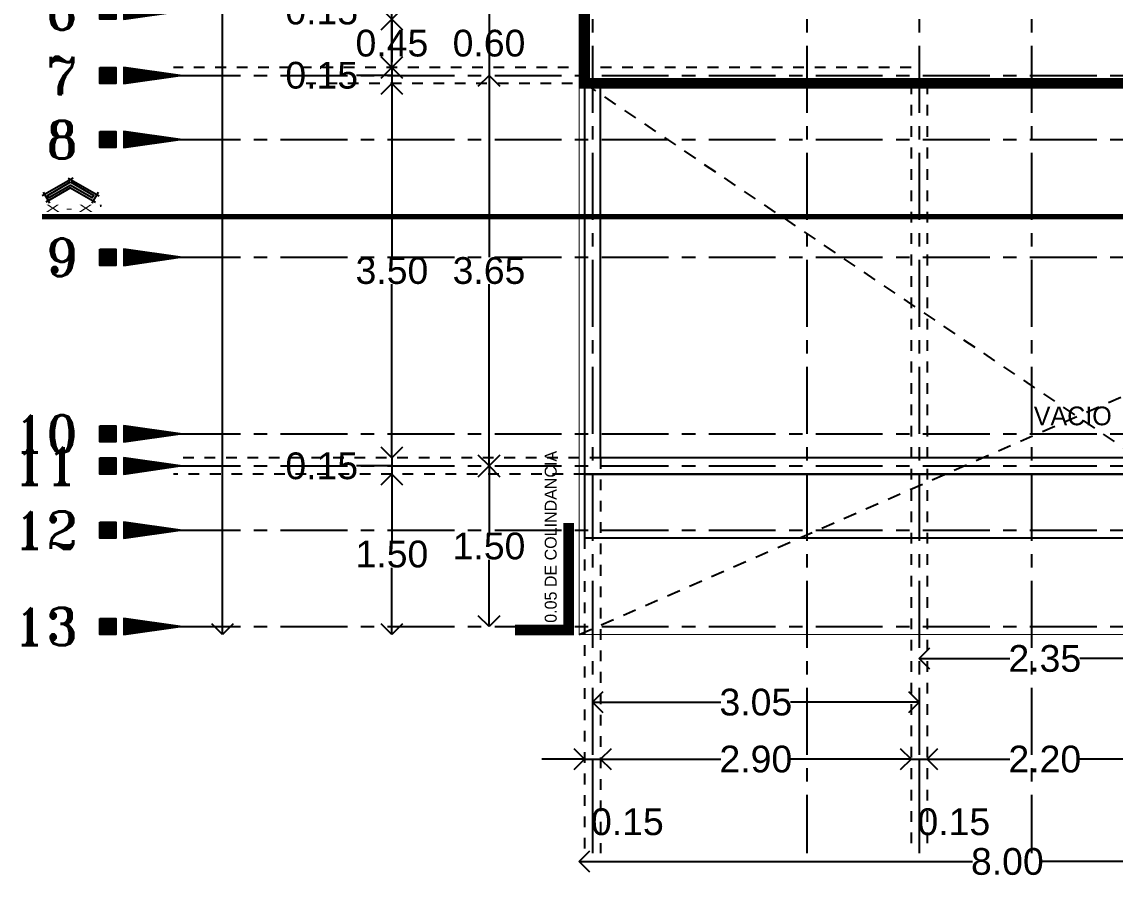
# Model space of a CAD drawing. Header units: metres. Extents: x -58 to 722, y -1100 to 345.
# Drawn here: x 171.1 to 181.32, y -496.47 to -488.46 of the extents above; entities that cross this region are included whole.
import ezdxf
from ezdxf.enums import TextEntityAlignment as Align

# ---------------------------------------------------------------- set-up
doc = ezdxf.new("R2010")
doc.units = ezdxf.units.M
doc.header["$MEASUREMENT"] = 0
for name, pattern in [('ACAD_ISO07W100', [3, 0, -3]), ('CENTER2', [1.125, 0.75, -0.125, 0.125, -0.125]), ('CENTERX2', [4, 2.5, -0.5, 0.5, -0.5]), ('HIDDEN2', [0.1875, 0.125, -0.0625])]:
    doc.linetypes.add(name, pattern=pattern)
doc.layers.get('0').update_dxf_attribs({"color": 255})
doc.layers.get('DEFPOINTS').update_dxf_attribs({"color": 250})
for name, color, linetype in [('FSR_ARQ_001TERRENO', 8, 'Continuous'), ('FSR_ARQ_007PROYECCIONES', 200, 'HIDDEN2'), ('FSR_ARQ_008MOBILIARIO', 115, 'Continuous'), ('FSR_ARQ_010MUROBAJO', 33, 'Continuous'), ('FSR_ARQ_014TEXTOS', 142, 'Continuous'), ('FSR_ARQ_015COTAS', 125, 'Continuous'), ('FSR_ARQ_016EJES', 135, 'CENTER2'), ('FSR_ARQ_017EJESTEXT', 135, 'Continuous'), ('FSR_ARQ_024LINEACORTE', 10, 'Continuous'), ('FSR_ARQ_025RESTRI', 140, 'Continuous')]:
    doc.layers.add(name, color=color, linetype=linetype)
doc.styles.add('Arial', font='arial.ttf')
doc.styles.add('ESPACIOS', font='GOTHIC.TTF')
doc.styles.add('ROMANT', font='romant.shx')
doc.styles.add('style1', font='arial.ttf')
doc.dimstyles.new('PP_PACO', dxfattribs={"dimtxt": 0.18, "dimasz": 0.075, "dimexe": 0.075, "dimexo": 0, "dimgap": 0, "dimtad": 0, "dimtih": 1, "dimtoh": 1, "dimzin": 1, "dimdsep": 46, "dimtxsty": 'style1', "dimcen": 0.15, "dimse1": 1, "dimse2": 1, "dimclrd": 256, "dimclre": 256, "dimadec": 0, "dimazin": 0, "dimtfac": 1, "dimtmove": 0, "dimatfit": 3, "dimfxl": 0.075, "dimarcsym": 0})

# ---------------------------------------------------------------- blocks, each defined once
blk = doc.blocks.new('Di-p0102')
at = {"const_width": 0.2}
blk.add_lwpolyline([(-0.8, 0), (-1, 0)], dxfattribs=at)
for points in [[(-1, 0.1), (-0.8, 0.1), (-0.8, -0.1), (-1, -0.1)], [(0, 0), (-0.7, 0.1), (-0.7, -0.1)]]:
    blk.add_lwpolyline(points, close=True)
blk.add_lwpolyline([(0, 0, 0, 0.2, 0), (-0.7, 0, 0.2, 0.2, 0)], format="xyseb")
at = {"style": 'ROMANT'}
blk.add_attdef('A', text='', height=0.6, dxfattribs=at).set_placement((-1.3, 0), align=Align.MIDDLE_RIGHT)
blk = doc.blocks.new('_Open90')
at = {"color": 0, "linetype": 'ByBlock', "lineweight": -2}
for p, q in [((0, 0), (-1, 0)), ((-0.5, 0.5), (0, 0)), ((0, 0), (-0.5, -0.5))]:
    blk.add_line(p, q, dxfattribs=at)
blk = doc.blocks.new('*D599')
at = {"layer": 'DEFPOINTS', "color": 0, "ltscale": 0.005, "transparency": 16777216}
for p in [(175.704, -488.362), (175.469, -488.962), (175.727, -488.962)]:
    blk.add_point(p, dxfattribs=at)
at = {"layer": 'FSR_ARQ_015COTAS', "lineweight": -2, "ltscale": 0.005, "transparency": 16777216}
for p, q in [((175.469, -488.162), (175.469, -487.962)), ((175.469, -488.362), (175.469, -488.962)), ((175.469, -488.362), (175.469, -488.962)), ((175.469, -489.162), (175.469, -489.362))]:
    blk.add_line(p, q, dxfattribs=at)
at = {"layer": 'FSR_ARQ_015COTAS', "lineweight": -2, "ltscale": 0.005, "transparency": 16777216, "xscale": 0.2, "yscale": 0.2, "zscale": 0.2}
for p, rotation in [((175.469, -488.362), 270), ((175.469, -488.962), 90)]:
    blk.add_blockref('_Open90', p, dxfattribs=dict(at, rotation=rotation))
at = {"layer": 'FSR_ARQ_015COTAS', "color": 0, "ltscale": 0.005, "transparency": 16777216, "insert": (175.469, -488.662), "char_height": 0.25, "attachment_point": 5, "style": 'style1'}
blk.add_mtext('0.60', dxfattribs=at)
blk = doc.blocks.new('*D600')
at = {"layer": 'DEFPOINTS', "color": 0, "ltscale": 0.005, "transparency": 16777216}
for p in [(175.727, -488.962), (175.469, -492.612), (175.685, -492.612)]:
    blk.add_point(p, dxfattribs=at)
at = {"layer": 'FSR_ARQ_015COTAS', "lineweight": -2, "ltscale": 0.005, "transparency": 16777216}
for p, q in [((175.469, -489.162), (175.469, -490.659)), ((175.469, -492.412), (175.469, -490.914))]:
    blk.add_line(p, q, dxfattribs=at)
at = {"layer": 'FSR_ARQ_015COTAS', "lineweight": -2, "ltscale": 0.005, "transparency": 16777216, "xscale": 0.2, "yscale": 0.2, "zscale": 0.2}
for p, rotation in [((175.469, -488.962), 90), ((175.469, -492.612), 270)]:
    blk.add_blockref('_Open90', p, dxfattribs=dict(at, rotation=rotation))
at = {"layer": 'FSR_ARQ_015COTAS', "color": 0, "ltscale": 0.005, "transparency": 16777216, "insert": (175.469, -490.787), "char_height": 0.25, "attachment_point": 5, "style": 'style1'}
blk.add_mtext('3.65', dxfattribs=at)
blk = doc.blocks.new('*D601')
at = {"layer": 'DEFPOINTS', "color": 0, "ltscale": 0.005, "transparency": 16777216}
for p in [(175.685, -492.612), (175.469, -494.111), (175.813, -494.111)]:
    blk.add_point(p, dxfattribs=at)
at = {"layer": 'FSR_ARQ_015COTAS', "lineweight": -2, "ltscale": 0.005, "transparency": 16777216}
for p, q in [((175.469, -492.812), (175.469, -493.234)), ((175.469, -493.911), (175.469, -493.489))]:
    blk.add_line(p, q, dxfattribs=at)
at = {"layer": 'FSR_ARQ_015COTAS', "lineweight": -2, "ltscale": 0.005, "transparency": 16777216, "xscale": 0.2, "yscale": 0.2, "zscale": 0.2}
for p, rotation in [((175.469, -492.612), 90), ((175.469, -494.111), 270)]:
    blk.add_blockref('_Open90', p, dxfattribs=dict(at, rotation=rotation))
at = {"layer": 'FSR_ARQ_015COTAS', "color": 0, "ltscale": 0.005, "transparency": 16777216, "insert": (175.469, -493.361), "char_height": 0.25, "attachment_point": 5, "style": 'style1'}
blk.add_mtext('1.50', dxfattribs=at)
blk = doc.blocks.new('*D606')
at = {"layer": 'DEFPOINTS', "color": 0, "ltscale": 0.005, "transparency": 16777216}
for p in [(176.312, -479.186), (172.978, -494.186), (176.312, -494.186)]:
    blk.add_point(p, dxfattribs=at)
at = {"layer": 'FSR_ARQ_015COTAS', "lineweight": -2, "ltscale": 0.005, "transparency": 16777216}
for p, q in [((172.978, -479.386), (172.978, -486.558)), ((172.978, -493.986), (172.978, -486.814))]:
    blk.add_line(p, q, dxfattribs=at)
at = {"layer": 'FSR_ARQ_015COTAS', "lineweight": -2, "ltscale": 0.005, "transparency": 16777216, "xscale": 0.2, "yscale": 0.2, "zscale": 0.2}
for p, rotation in [((172.978, -479.186), 90), ((172.978, -494.186), 270)]:
    blk.add_blockref('_Open90', p, dxfattribs=dict(at, rotation=rotation))
at = {"layer": 'FSR_ARQ_015COTAS', "color": 0, "ltscale": 0.005, "transparency": 16777216, "insert": (172.978, -486.686), "char_height": 0.25, "attachment_point": 5, "style": 'style1'}
blk.add_mtext('15.00', dxfattribs=at)
blk = doc.blocks.new('*D630')
at = {"layer": 'DEFPOINTS', "color": 0, "ltscale": 0.005, "transparency": 16777216}
for p in [(176.437, -494.111), (179.487, -494.111), (179.487, -494.82)]:
    blk.add_point(p, dxfattribs=at)
at = {"layer": 'FSR_ARQ_015COTAS', "lineweight": -2, "ltscale": 0.005, "transparency": 16777216}
for p, q in [((176.637, -494.82), (177.636, -494.82)), ((179.287, -494.82), (178.287, -494.82))]:
    blk.add_line(p, q, dxfattribs=at)
at = {"layer": 'FSR_ARQ_015COTAS', "lineweight": -2, "ltscale": 0.005, "transparency": 16777216, "xscale": 0.2, "yscale": 0.2, "zscale": 0.2, "rotation": 180}
blk.add_blockref('_Open90', (176.437, -494.82), dxfattribs=at)
at = {"layer": 'FSR_ARQ_015COTAS', "lineweight": -2, "ltscale": 0.005, "transparency": 16777216, "xscale": 0.2, "yscale": 0.2, "zscale": 0.2}
blk.add_blockref('_Open90', (179.487, -494.82), dxfattribs=at)
at = {"layer": 'FSR_ARQ_015COTAS', "color": 0, "ltscale": 0.005, "transparency": 16777216, "insert": (177.962, -494.82), "char_height": 0.25, "attachment_point": 5, "style": 'style1'}
blk.add_mtext('3.05', dxfattribs=at)
blk = doc.blocks.new('*D631')
at = {"layer": 'DEFPOINTS', "color": 0, "ltscale": 0.005, "transparency": 16777216}
for p in [(179.487, -493.713), (181.837, -494.154), (181.837, -494.412)]:
    blk.add_point(p, dxfattribs=at)
at = {"layer": 'FSR_ARQ_015COTAS', "lineweight": -2, "ltscale": 0.005, "transparency": 16777216}
for p, q in [((179.687, -494.412), (180.334, -494.412)), ((181.637, -494.412), (180.989, -494.412))]:
    blk.add_line(p, q, dxfattribs=at)
at = {"layer": 'FSR_ARQ_015COTAS', "lineweight": -2, "ltscale": 0.005, "transparency": 16777216, "xscale": 0.2, "yscale": 0.2, "zscale": 0.2, "rotation": 180}
blk.add_blockref('_Open90', (179.487, -494.412), dxfattribs=at)
at = {"layer": 'FSR_ARQ_015COTAS', "lineweight": -2, "ltscale": 0.005, "transparency": 16777216, "xscale": 0.2, "yscale": 0.2, "zscale": 0.2}
blk.add_blockref('_Open90', (181.837, -494.412), dxfattribs=at)
at = {"layer": 'FSR_ARQ_015COTAS', "color": 0, "ltscale": 0.005, "transparency": 16777216, "insert": (180.662, -494.412), "char_height": 0.25, "attachment_point": 5, "style": 'style1'}
blk.add_mtext('2.35', dxfattribs=at)
blk = doc.blocks.new('*D633')
at = {"layer": 'DEFPOINTS', "color": 0, "ltscale": 0.005, "transparency": 16777216}
for p in [(176.362, -495.106), (176.512, -495.106), (176.512, -495.352)]:
    blk.add_point(p, dxfattribs=at)
at = {"layer": 'FSR_ARQ_015COTAS', "lineweight": -2, "ltscale": 0.005, "transparency": 16777216}
for p, q in [((176.162, -495.352), (175.962, -495.352)), ((176.362, -495.352), (176.512, -495.352)), ((176.362, -495.352), (176.512, -495.352)), ((176.437, -495.352), (176.437, -495.938)), ((176.712, -495.352), (176.912, -495.352))]:
    blk.add_line(p, q, dxfattribs=at)
at = {"layer": 'FSR_ARQ_015COTAS', "lineweight": -2, "ltscale": 0.005, "transparency": 16777216, "xscale": 0.2, "yscale": 0.2, "zscale": 0.2}
blk.add_blockref('_Open90', (176.362, -495.352), dxfattribs=at)
at = {"layer": 'FSR_ARQ_015COTAS', "lineweight": -2, "ltscale": 0.005, "transparency": 16777216, "xscale": 0.2, "yscale": 0.2, "zscale": 0.2, "rotation": 180}
blk.add_blockref('_Open90', (176.512, -495.352), dxfattribs=at)
at = {"layer": 'FSR_ARQ_015COTAS', "color": 0, "ltscale": 0.005, "transparency": 16777216, "insert": (176.762, -495.938), "char_height": 0.25, "attachment_point": 5, "style": 'style1'}
blk.add_mtext('0.15', dxfattribs=at)
blk = doc.blocks.new('*D634')
at = {"layer": 'DEFPOINTS', "color": 0, "ltscale": 0.005, "transparency": 16777216}
for p in [(179.412, -495.097), (176.512, -495.106), (179.412, -495.352)]:
    blk.add_point(p, dxfattribs=at)
at = {"layer": 'FSR_ARQ_015COTAS', "lineweight": -2, "ltscale": 0.005, "transparency": 16777216}
for p, q in [((176.712, -495.352), (177.635, -495.352)), ((179.212, -495.352), (178.288, -495.352))]:
    blk.add_line(p, q, dxfattribs=at)
at = {"layer": 'FSR_ARQ_015COTAS', "lineweight": -2, "ltscale": 0.005, "transparency": 16777216, "xscale": 0.2, "yscale": 0.2, "zscale": 0.2, "rotation": 180}
blk.add_blockref('_Open90', (176.512, -495.352), dxfattribs=at)
at = {"layer": 'FSR_ARQ_015COTAS', "lineweight": -2, "ltscale": 0.005, "transparency": 16777216, "xscale": 0.2, "yscale": 0.2, "zscale": 0.2}
blk.add_blockref('_Open90', (179.412, -495.352), dxfattribs=at)
at = {"layer": 'FSR_ARQ_015COTAS', "color": 0, "ltscale": 0.005, "transparency": 16777216, "insert": (177.962, -495.352), "char_height": 0.25, "attachment_point": 5, "style": 'style1'}
blk.add_mtext('2.90', dxfattribs=at)
blk = doc.blocks.new('*D635')
at = {"layer": 'DEFPOINTS', "color": 0, "ltscale": 0.005, "transparency": 16777216}
for p in [(179.412, -495.097), (179.562, -495.106), (179.562, -495.352)]:
    blk.add_point(p, dxfattribs=at)
at = {"layer": 'FSR_ARQ_015COTAS', "lineweight": -2, "ltscale": 0.005, "transparency": 16777216}
for p, q in [((179.212, -495.352), (179.012, -495.352)), ((179.412, -495.352), (179.562, -495.352)), ((179.412, -495.352), (179.562, -495.352)), ((179.487, -495.352), (179.487, -495.938)), ((179.762, -495.352), (179.962, -495.352))]:
    blk.add_line(p, q, dxfattribs=at)
at = {"layer": 'FSR_ARQ_015COTAS', "lineweight": -2, "ltscale": 0.005, "transparency": 16777216, "xscale": 0.2, "yscale": 0.2, "zscale": 0.2}
blk.add_blockref('_Open90', (179.412, -495.352), dxfattribs=at)
at = {"layer": 'FSR_ARQ_015COTAS', "lineweight": -2, "ltscale": 0.005, "transparency": 16777216, "xscale": 0.2, "yscale": 0.2, "zscale": 0.2, "rotation": 180}
blk.add_blockref('_Open90', (179.562, -495.352), dxfattribs=at)
at = {"layer": 'FSR_ARQ_015COTAS', "color": 0, "ltscale": 0.005, "transparency": 16777216, "insert": (179.812, -495.938), "char_height": 0.25, "attachment_point": 5, "style": 'style1'}
blk.add_mtext('0.15', dxfattribs=at)
blk = doc.blocks.new('*D636')
at = {"layer": 'DEFPOINTS', "color": 0, "ltscale": 0.005, "transparency": 16777216}
for p in [(179.562, -495.106), (181.762, -495.115), (181.762, -495.352)]:
    blk.add_point(p, dxfattribs=at)
at = {"layer": 'FSR_ARQ_015COTAS', "lineweight": -2, "ltscale": 0.005, "transparency": 16777216}
for p, q in [((179.762, -495.352), (180.335, -495.352)), ((181.562, -495.352), (180.988, -495.352))]:
    blk.add_line(p, q, dxfattribs=at)
at = {"layer": 'FSR_ARQ_015COTAS', "lineweight": -2, "ltscale": 0.005, "transparency": 16777216, "xscale": 0.2, "yscale": 0.2, "zscale": 0.2, "rotation": 180}
blk.add_blockref('_Open90', (179.562, -495.352), dxfattribs=at)
at = {"layer": 'FSR_ARQ_015COTAS', "lineweight": -2, "ltscale": 0.005, "transparency": 16777216, "xscale": 0.2, "yscale": 0.2, "zscale": 0.2}
blk.add_blockref('_Open90', (181.762, -495.352), dxfattribs=at)
at = {"layer": 'FSR_ARQ_015COTAS', "color": 0, "ltscale": 0.005, "transparency": 16777216, "insert": (180.662, -495.352), "char_height": 0.25, "attachment_point": 5, "style": 'style1'}
blk.add_mtext('2.20', dxfattribs=at)
blk = doc.blocks.new('*D640')
at = {"layer": 'DEFPOINTS', "color": 0, "ltscale": 0.005, "transparency": 16777216}
for p in [(176.312, -494.186), (184.312, -494.186), (184.312, -496.309)]:
    blk.add_point(p, dxfattribs=at)
at = {"layer": 'FSR_ARQ_015COTAS', "lineweight": -2, "ltscale": 0.005, "transparency": 16777216}
for p, q in [((176.512, -496.309), (179.987, -496.309)), ((184.112, -496.309), (180.636, -496.309))]:
    blk.add_line(p, q, dxfattribs=at)
at = {"layer": 'FSR_ARQ_015COTAS', "lineweight": -2, "ltscale": 0.005, "transparency": 16777216, "xscale": 0.2, "yscale": 0.2, "zscale": 0.2, "rotation": 180}
blk.add_blockref('_Open90', (176.312, -496.309), dxfattribs=at)
at = {"layer": 'FSR_ARQ_015COTAS', "lineweight": -2, "ltscale": 0.005, "transparency": 16777216, "xscale": 0.2, "yscale": 0.2, "zscale": 0.2}
blk.add_blockref('_Open90', (184.312, -496.309), dxfattribs=at)
at = {"layer": 'FSR_ARQ_015COTAS', "color": 0, "ltscale": 0.005, "transparency": 16777216, "insert": (180.312, -496.309), "char_height": 0.25, "attachment_point": 5, "style": 'style1'}
blk.add_mtext('8.00', dxfattribs=at)
blk = doc.blocks.new('*D641')
at = {"layer": 'DEFPOINTS', "color": 0, "ltscale": 0.005, "transparency": 16777216}
for p in [(174.562, -488.437), (174.889, -488.437), (174.833, -488.887)]:
    blk.add_point(p, dxfattribs=at)
at = {"layer": 'FSR_ARQ_015COTAS', "lineweight": -2, "ltscale": 0.005, "transparency": 16777216}
for p, q in [((174.562, -488.237), (174.562, -488.037)), ((174.562, -488.887), (174.562, -488.437)), ((174.562, -488.887), (174.562, -488.437)), ((174.562, -489.087), (174.562, -489.287))]:
    blk.add_line(p, q, dxfattribs=at)
at = {"layer": 'FSR_ARQ_015COTAS', "lineweight": -2, "ltscale": 0.005, "transparency": 16777216, "xscale": 0.2, "yscale": 0.2, "zscale": 0.2}
for p, rotation in [((174.562, -488.437), 270), ((174.562, -488.887), 90)]:
    blk.add_blockref('_Open90', p, dxfattribs=dict(at, rotation=rotation))
at = {"layer": 'FSR_ARQ_015COTAS', "color": 0, "ltscale": 0.005, "transparency": 16777216, "insert": (174.562, -488.662), "char_height": 0.25, "attachment_point": 5, "style": 'style1'}
blk.add_mtext('0.45', dxfattribs=at)
blk = doc.blocks.new('*D642')
at = {"layer": 'DEFPOINTS', "color": 0, "ltscale": 0.005, "transparency": 16777216}
for p in [(174.562, -488.287), (174.892, -488.287), (174.889, -488.437)]:
    blk.add_point(p, dxfattribs=at)
at = {"layer": 'FSR_ARQ_015COTAS', "lineweight": -2, "ltscale": 0.005, "transparency": 16777216}
for p, q in [((174.562, -488.087), (174.562, -487.887)), ((174.562, -488.437), (174.562, -488.287)), ((174.562, -488.437), (174.562, -488.287)), ((174.562, -488.362), (174.232, -488.362)), ((174.562, -488.637), (174.562, -488.837))]:
    blk.add_line(p, q, dxfattribs=at)
at = {"layer": 'FSR_ARQ_015COTAS', "lineweight": -2, "ltscale": 0.005, "transparency": 16777216, "xscale": 0.2, "yscale": 0.2, "zscale": 0.2}
for p, rotation in [((174.562, -488.287), 270), ((174.562, -488.437), 90)]:
    blk.add_blockref('_Open90', p, dxfattribs=dict(at, rotation=rotation))
at = {"layer": 'FSR_ARQ_015COTAS', "color": 0, "ltscale": 0.005, "transparency": 16777216, "insert": (173.906, -488.362), "char_height": 0.25, "attachment_point": 5, "style": 'style1'}
blk.add_mtext('0.15', dxfattribs=at)
blk = doc.blocks.new('*D645')
at = {"layer": 'DEFPOINTS', "color": 0, "ltscale": 0.005, "transparency": 16777216}
for p in [(174.833, -488.887), (174.562, -489.037), (174.889, -489.037)]:
    blk.add_point(p, dxfattribs=at)
at = {"layer": 'FSR_ARQ_015COTAS', "lineweight": -2, "ltscale": 0.005, "transparency": 16777216}
for p, q in [((174.562, -488.687), (174.562, -488.487)), ((174.562, -488.962), (174.232, -488.962)), ((174.562, -488.887), (174.562, -489.037)), ((174.562, -488.887), (174.562, -489.037)), ((174.562, -489.237), (174.562, -489.437))]:
    blk.add_line(p, q, dxfattribs=at)
at = {"layer": 'FSR_ARQ_015COTAS', "lineweight": -2, "ltscale": 0.005, "transparency": 16777216, "xscale": 0.2, "yscale": 0.2, "zscale": 0.2}
for p, rotation in [((174.562, -488.887), 270), ((174.562, -489.037), 90)]:
    blk.add_blockref('_Open90', p, dxfattribs=dict(at, rotation=rotation))
at = {"layer": 'FSR_ARQ_015COTAS', "color": 0, "ltscale": 0.005, "transparency": 16777216, "insert": (173.906, -488.962), "char_height": 0.25, "attachment_point": 5, "style": 'style1'}
blk.add_mtext('0.15', dxfattribs=at)
blk = doc.blocks.new('*D646')
at = {"layer": 'DEFPOINTS', "color": 0, "ltscale": 0.005, "transparency": 16777216}
for p in [(174.889, -489.037), (174.562, -492.537), (174.777, -492.537)]:
    blk.add_point(p, dxfattribs=at)
at = {"layer": 'FSR_ARQ_015COTAS', "lineweight": -2, "ltscale": 0.005, "transparency": 16777216}
for p, q in [((174.562, -489.237), (174.562, -490.659)), ((174.562, -492.337), (174.562, -490.914))]:
    blk.add_line(p, q, dxfattribs=at)
at = {"layer": 'FSR_ARQ_015COTAS', "lineweight": -2, "ltscale": 0.005, "transparency": 16777216, "xscale": 0.2, "yscale": 0.2, "zscale": 0.2}
for p, rotation in [((174.562, -489.037), 90), ((174.562, -492.537), 270)]:
    blk.add_blockref('_Open90', p, dxfattribs=dict(at, rotation=rotation))
at = {"layer": 'FSR_ARQ_015COTAS', "color": 0, "ltscale": 0.005, "transparency": 16777216, "insert": (174.562, -490.787), "char_height": 0.25, "attachment_point": 5, "style": 'style1'}
blk.add_mtext('3.50', dxfattribs=at)
blk = doc.blocks.new('*D647')
at = {"layer": 'DEFPOINTS', "color": 0, "ltscale": 0.005, "transparency": 16777216}
for p in [(174.777, -492.537), (174.562, -492.687), (174.866, -492.687)]:
    blk.add_point(p, dxfattribs=at)
at = {"layer": 'FSR_ARQ_015COTAS', "lineweight": -2, "ltscale": 0.005, "transparency": 16777216}
for p, q in [((174.562, -492.337), (174.562, -492.137)), ((174.562, -492.537), (174.562, -492.687)), ((174.562, -492.537), (174.562, -492.687)), ((174.562, -492.612), (174.232, -492.612)), ((174.562, -492.887), (174.562, -493.087))]:
    blk.add_line(p, q, dxfattribs=at)
at = {"layer": 'FSR_ARQ_015COTAS', "lineweight": -2, "ltscale": 0.005, "transparency": 16777216, "xscale": 0.2, "yscale": 0.2, "zscale": 0.2}
for p, rotation in [((174.562, -492.537), 270), ((174.562, -492.687), 90)]:
    blk.add_blockref('_Open90', p, dxfattribs=dict(at, rotation=rotation))
at = {"layer": 'FSR_ARQ_015COTAS', "color": 0, "ltscale": 0.005, "transparency": 16777216, "insert": (173.906, -492.612), "char_height": 0.25, "attachment_point": 5, "style": 'style1'}
blk.add_mtext('0.15', dxfattribs=at)
blk = doc.blocks.new('*D648')
at = {"layer": 'DEFPOINTS', "color": 0, "ltscale": 0.005, "transparency": 16777216}
for p in [(174.866, -492.687), (174.562, -494.186), (176.312, -494.186)]:
    blk.add_point(p, dxfattribs=at)
at = {"layer": 'FSR_ARQ_015COTAS', "lineweight": -2, "ltscale": 0.005, "transparency": 16777216}
for p, q in [((174.562, -492.887), (174.562, -493.309)), ((174.562, -493.986), (174.562, -493.564))]:
    blk.add_line(p, q, dxfattribs=at)
at = {"layer": 'FSR_ARQ_015COTAS', "lineweight": -2, "ltscale": 0.005, "transparency": 16777216, "xscale": 0.2, "yscale": 0.2, "zscale": 0.2}
for p, rotation in [((174.562, -492.687), 90), ((174.562, -494.186), 270)]:
    blk.add_blockref('_Open90', p, dxfattribs=dict(at, rotation=rotation))
at = {"layer": 'FSR_ARQ_015COTAS', "color": 0, "ltscale": 0.005, "transparency": 16777216, "insert": (174.562, -493.436), "char_height": 0.25, "attachment_point": 5, "style": 'style1'}
blk.add_mtext('1.50', dxfattribs=at)
blk = doc.blocks.new('Flecha_1')
blk.add_hatch(color=256).paths.add_polyline_path([(0, 0.00076), (0.00304, -0.001), (0.00285, -0.00132), (0, 0.00032), (-0.00285, -0.00132), (-0.00304, -0.001)])
for p, q in [((0.00032, 0.00127), (-0.00375, -0.00108)), ((0, 0), (-0.00328, -0.00189)), ((-0.00032, 0.00127), (0.00375, -0.00108)), ((0, 0), (0.00328, -0.00189)), ((-0.00361, -0.00057), (-0.00277, -0.00203)), ((0.00361, -0.00057), (0.00277, -0.00203))]:
    blk.add_line(p, q)
blk.add_lwpolyline([(0, 0.00076), (0.00304, -0.001), (0.00285, -0.00132), (0, 0.00032), (-0.00285, -0.00132), (-0.00304, -0.001)], close=True)
blk = doc.blocks.new('Acceso')
at = {"xscale": 2.4, "yscale": 2.4, "zscale": 2.4}
blk.add_blockref('Flecha_1', (0, -0.0026), dxfattribs=at)
at = {"style": 'Arial', "flags": 8}
for width, p, p2 in [(1.355995, (-0.009, -0.0102), (0.009, -0.0102)), (8.566837, (-0.009, -0.0132), (0.009, -0.0132))]:
    blk.add_attdef('A', text='', height=0.00225, dxfattribs=dict(at, width=width)).set_placement(p, p2, align=Align.FIT)

msp = doc.modelspace()

# ---------------------------------------------------------------- linework, layer by layer
at = {"layer": 'DEFPOINTS', "linetype": 'ACAD_ISO07W100', "ltscale": 0.005}
for p, q in [((179.412, -488.887), (172.522, -488.887)), ((180.65, -489.037), (173.76, -489.037)), ((179.412, -489.037), (179.412, -496.229)), ((179.562, -489.037), (179.562, -496.229)), ((176.512, -492.537), (172.522, -492.537)), ((176.512, -492.537), (176.512, -496.229)), ((176.362, -492.687), (172.522, -492.687)), ((176.362, -492.687), (176.362, -496.229))]:
    msp.add_line(p, q, dxfattribs=at)
at = {"layer": 'FSR_ARQ_001TERRENO', "const_width": 0.01}
msp.add_lwpolyline([(176.312, -494.186), (176.312, -479.186), (184.312, -479.186), (184.312, -494.186)], close=True, dxfattribs=at)
at = {"layer": 'FSR_ARQ_001TERRENO', "const_width": 0.1}
msp.add_lwpolyline([(175.712, -494.145), (176.212, -494.145), (176.212, -493.145)], dxfattribs=at)
at = {"layer": 'FSR_ARQ_007PROYECCIONES'}
for p, q in [((176.362, -489.037), (183.975, -494.186)), ((176.312, -494.186), (184.187, -490.737))]:
    msp.add_line(p, q, dxfattribs=at)
at = {"layer": 'FSR_ARQ_008MOBILIARIO'}
for p in [(176.362, -492.687), (181.912, -493.287)]:
    msp.add_line(p, (176.362, -493.287), dxfattribs=at)
at = {"layer": 'FSR_ARQ_010MUROBAJO', "const_width": 0.1}
msp.add_lwpolyline([(176.362, -489.037), (181.762, -489.037), (181.762, -490.737), (184.262, -490.737), (184.262, -483.637), (184.112, -483.637), (176.512, -483.637), (176.362, -483.637), (176.362, -489.037)], dxfattribs=at)
at = {"layer": 'FSR_ARQ_010MUROBAJO'}
msp.add_lwpolyline([(184.262, -490.737), (184.112, -490.737), (184.112, -492.537), (176.512, -492.537), (176.512, -489.037), (176.362, -489.037), (176.362, -492.687), (184.262, -492.687)], close=True, dxfattribs=at)
at = {"layer": 'FSR_ARQ_016EJES', "linetype": 'CENTERX2', "ltscale": 0.25}
for p, q in [((176.437, -476.686), (176.437, -496.229)), ((178.437, -476.686), (178.437, -496.229)), ((179.487, -476.686), (179.487, -496.229)), ((180.537, -476.686), (180.537, -496.229)), ((172.522, -488.962), (186.812, -488.962)), ((172.522, -489.562), (186.812, -489.562)), ((172.522, -490.662), (186.812, -490.662)), ((172.522, -492.312), (186.812, -492.312)), ((172.522, -492.612), (186.812, -492.612)), ((172.522, -493.212), (186.812, -493.212)), ((172.522, -494.111), (186.812, -494.111))]:
    msp.add_line(p, q, dxfattribs=at)
at = {"layer": 'FSR_ARQ_024LINEACORTE', "linetype": 'CENTER2', "const_width": 0.05}
msp.add_lwpolyline([(171.293, -490.282), (187.612, -490.282)], dxfattribs=at)
at = {"layer": 'FSR_ARQ_025RESTRI', "linetype": 'HIDDEN2', "ltscale": 2.5, "const_width": 0.02, "flags": 128}
for points in [[(176.312, -492.687), (184.312, -492.687)], [(184.312, -492.687), (176.312, -492.687)]]:
    msp.add_lwpolyline(points, dxfattribs=at)

# ---------------------------------------------------------------- block references
at = {"layer": 'FSR_ARQ_017EJESTEXT', "lineweight": 0}
ref = msp.add_blockref('Di-p0102', (172.583, -488.362), dxfattribs=dict(at, xscale=0.75, yscale=0.75, zscale=0.75))
ref.add_attrib('A', '6', dxfattribs={"layer": '0', "height": 0.35, "style": 'ROMANT'}).set_placement((171.629, -488.362), align=Align.MIDDLE_RIGHT)
ref = msp.add_blockref('Di-p0102', (172.583, -488.962), dxfattribs=dict(at, xscale=0.75, yscale=0.75, zscale=0.75))
ref.add_attrib('A', '7', dxfattribs={"layer": '0', "height": 0.35, "style": 'ROMANT'}).set_placement((171.629, -488.962), align=Align.MIDDLE_RIGHT)
ref = msp.add_blockref('Di-p0102', (172.583, -489.562), dxfattribs=dict(at, xscale=0.75, yscale=0.75, zscale=0.75))
ref.add_attrib('A', '8', dxfattribs={"layer": '0', "height": 0.35, "style": 'ROMANT'}).set_placement((171.629, -489.562), align=Align.MIDDLE_RIGHT)
ref = msp.add_blockref('Di-p0102', (172.583, -490.662), dxfattribs=dict(at, xscale=0.75, yscale=0.75, zscale=0.75))
ref.add_attrib('A', '9', dxfattribs={"layer": '0', "height": 0.35, "style": 'ROMANT'}).set_placement((171.629, -490.662), align=Align.MIDDLE_RIGHT)
ref = msp.add_blockref('Di-p0102', (172.583, -492.312), dxfattribs=dict(at, xscale=0.75, yscale=0.75, zscale=0.75))
ref.add_attrib('A', '10', dxfattribs={"layer": '0', "height": 0.35, "style": 'ROMANT'}).set_placement((171.629, -492.312), align=Align.MIDDLE_RIGHT)
ref = msp.add_blockref('Di-p0102', (172.583, -492.612), dxfattribs=dict(at, xscale=0.75, yscale=0.75, zscale=0.75))
ref.add_attrib('A', '11', dxfattribs={"layer": '0', "height": 0.35, "style": 'ROMANT'}).set_placement((171.629, -492.612), align=Align.MIDDLE_RIGHT)
ref = msp.add_blockref('Di-p0102', (172.583, -493.212), dxfattribs=dict(at, xscale=0.75, yscale=0.75, zscale=0.75))
ref.add_attrib('A', '12', dxfattribs={"layer": '0', "height": 0.35, "style": 'ROMANT'}).set_placement((171.629, -493.212), align=Align.MIDDLE_RIGHT)
ref = msp.add_blockref('Di-p0102', (172.583, -494.111), dxfattribs=dict(at, xscale=0.75, yscale=0.75, zscale=0.75))
ref.add_attrib('A', '13', dxfattribs={"layer": '0', "height": 0.35, "style": 'ROMANT'}).set_placement((171.629, -494.111), align=Align.MIDDLE_RIGHT)
at = {"layer": 'FSR_ARQ_024LINEACORTE', "linetype": 'CENTER2'}
ref = msp.add_blockref('Acceso', (171.56, -489.935), dxfattribs=dict(at, xscale=29.61699996122224, yscale=29.61699996122224, zscale=29.61699996122224))
ref.add_attrib('A', "X - X '", dxfattribs={"layer": '0', "height": 0.0666, "style": 'Arial', "width": 2.127721}).set_placement((171.327, -490.237), (171.86, -490.237), align=Align.FIT)

# ---------------------------------------------------------------- texts
at = {"layer": 'FSR_ARQ_014TEXTOS', "insert": (180.559, -492.234), "char_height": 0.175, "attachment_point": 7, "style": 'ESPACIOS'}
msp.add_mtext_dynamic_manual_height_columns('VACIO', width=2.22389, gutter_width=0.525, heights=[0], dxfattribs=at)
at = {"layer": 'FSR_ARQ_014TEXTOS', "insert": (176.103, -494.077), "char_height": 0.112, "attachment_point": 7, "rotation": 90, "style": 'ESPACIOS'}
msp.add_mtext_dynamic_manual_height_columns('0.05 DE COLINDANCIA', width=3.09515, gutter_width=0.525, heights=[0], dxfattribs=at)

# ---------------------------------------------------------------- dimensions: what is measured, and where the dimension line sits
at = {"layer": 'FSR_ARQ_015COTAS', "ltscale": 0.005}
for base, p1, p2, picture, middle in [((172.978, -494.186), (176.312, -479.186), (176.312, -494.186), '*D606', (172.978, -486.686)), ((174.562, -488.287), (174.889, -488.437), (174.892, -488.287), '*D642', (174.232, -488.362)), ((174.562, -489.037), (174.833, -488.887), (174.889, -489.037), '*D645', (174.232, -488.962)), ((175.469, -492.612), (175.727, -488.962), (175.685, -492.612), '*D600', (175.469, -490.787)), ((174.562, -492.537), (174.889, -489.037), (174.777, -492.537), '*D646', (174.562, -490.787)), ((174.562, -492.687), (174.777, -492.537), (174.866, -492.687), '*D647', (174.232, -492.612)), ((175.469, -494.111), (175.685, -492.612), (175.813, -494.111), '*D601', (175.469, -493.361)), ((174.562, -494.186), (174.866, -492.687), (176.312, -494.186), '*D648', (174.562, -493.436))]:
    dim = msp.add_linear_dim(base=base, p1=p1, p2=p2, angle=90, dimstyle='PP_PACO', override={"dimtxt": 0.25, "dimasz": 0.2, "dimblk1": 'Open90', "dimblk2": 'Open90', "dimsah": 1, "dimtmove": 1, "dimfxlon": 1}, dxfattribs=at)
    dim.commit()
    dim.dimension.update_dxf_attribs({"geometry": picture, "text_midpoint": middle})
for base, p1, p2, picture, middle in [((174.562, -488.437), (174.833, -488.887), (174.889, -488.437), '*D641', (174.562, -488.662)), ((175.469, -488.962), (175.704, -488.362), (175.727, -488.962), '*D599', (175.469, -488.662))]:
    dim = msp.add_linear_dim(base=base, p1=p1, p2=p2, angle=90, dimstyle='PP_PACO', override={"dimtxt": 0.25, "dimasz": 0.2, "dimblk1": 'Open90', "dimblk2": 'Open90', "dimsah": 1, "dimtmove": 1, "dimfxlon": 1}, dxfattribs=at)
    dim.commit()
    dim.dimension.update_dxf_attribs({"geometry": picture, "text_midpoint": middle, "dimtype": 160})
for base, p1, p2, picture, middle in [((181.837, -494.412), (179.487, -493.713), (181.837, -494.154), '*D631', (180.662, -494.412)), ((179.487, -494.82), (176.437, -494.111), (179.487, -494.111), '*D630', (177.962, -494.82)), ((184.312, -496.309), (176.312, -494.186), (184.312, -494.186), '*D640', (180.312, -496.309)), ((179.412, -495.352), (176.512, -495.106), (179.412, -495.097), '*D634', (177.962, -495.352)), ((179.562, -495.352), (179.412, -495.097), (179.562, -495.106), '*D635', (179.487, -495.938)), ((176.512, -495.352), (176.362, -495.106), (176.512, -495.106), '*D633', (176.437, -495.938)), ((181.762, -495.352), (179.562, -495.106), (181.762, -495.115), '*D636', (180.662, -495.352))]:
    dim = msp.add_linear_dim(base=base, p1=p1, p2=p2, dimstyle='PP_PACO', override={"dimtxt": 0.25, "dimasz": 0.2, "dimblk1": 'Open90', "dimblk2": 'Open90', "dimsah": 1, "dimtmove": 1, "dimfxlon": 1}, dxfattribs=at)
    dim.commit()
    dim.dimension.update_dxf_attribs({"geometry": picture, "text_midpoint": middle})

doc.saveas('drawing.dxf')
